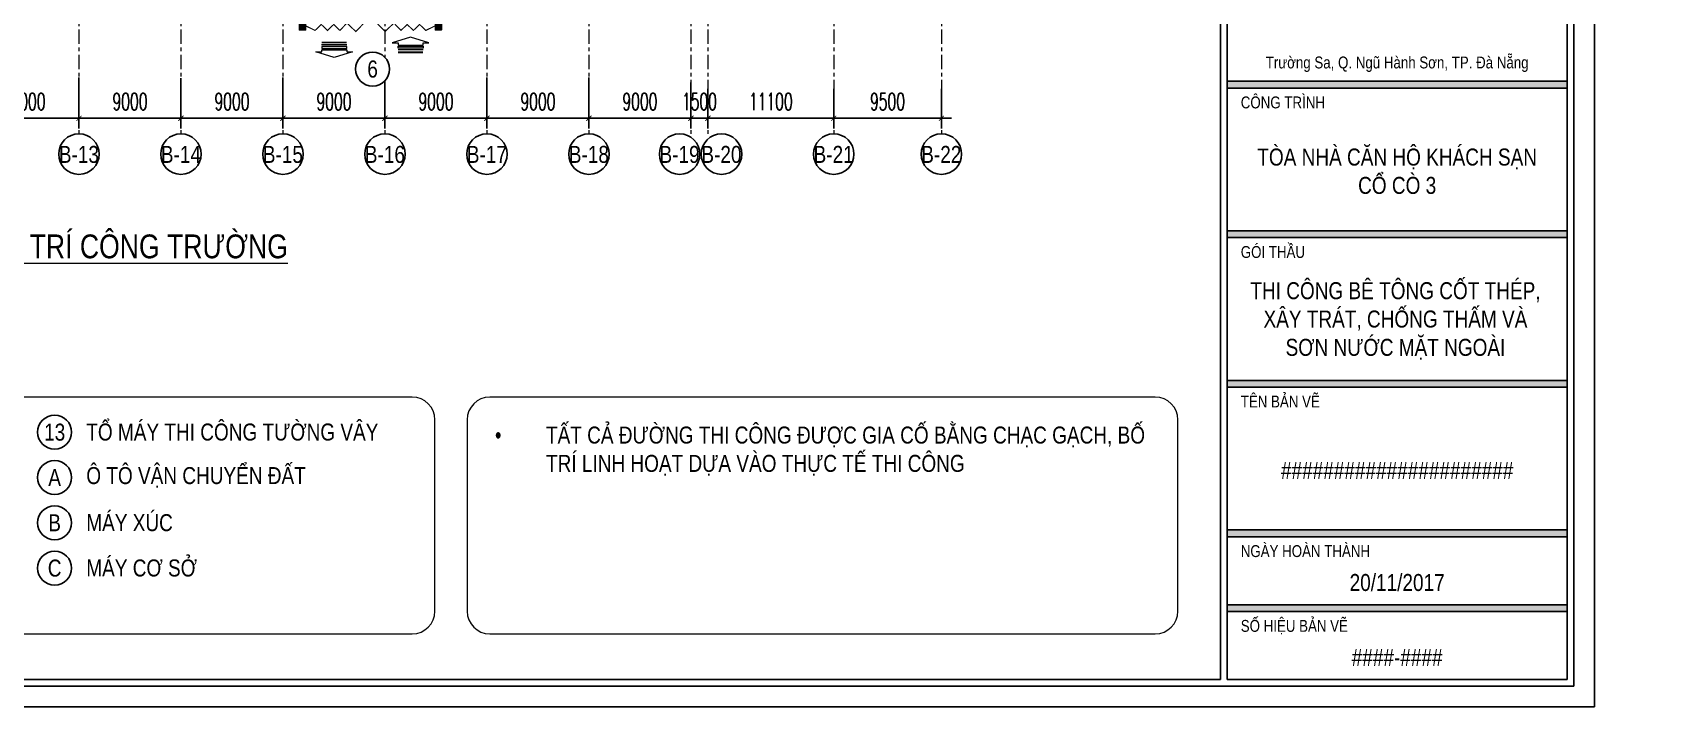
# Model space of a CAD drawing. Header units: millimetres. Extents: x -376071 to 28028791, y -269234 to 29325.
# Drawn here: x -261909 to -119276, y -148875 to -89356 of the extents above; entities that cross this region are included whole.
import ezdxf
from ezdxf.enums import TextEntityAlignment as Align

# ---------------------------------------------------------------- set-up
doc = ezdxf.new("R2010")
doc.units = ezdxf.units.MM
doc.header["$LTSCALE"] = 100
doc.set_wipeout_variables(frame=1)
for name, pattern in [('AUR_Grid Line', [22.225, 12.7, -3.175, 3.175, -3.175]), ('CONTINOUS', [0]), ('HIDDEN', [0.375, 0.25, -0.125])]:
    doc.linetypes.add(name, pattern=pattern)
for name, color, linetype, lineweight in [('0 T KY HIEU', 255, 'Continuous', 9), ('02. NET KHUNG', 7, 'CONTINOUS', 9), ('0_TEXT', 7, 'Continuous', 15)]:
    doc.layers.add(name, color=color, linetype=linetype, lineweight=lineweight)
for name, color, linetype in [('01. TEXT NOI DUNG', 7, 'Continuous'), ('01. TEXT TIEU DE', 7, 'Continuous'), ('03. HATCH 03', 5, 'Continuous')]:
    doc.layers.add(name, color=color, linetype=linetype)
doc.styles.add('Arial 0.8', font='arial_0.ttf', dxfattribs={"width": 0.8, "height": 250})
doc.styles.add('DIM', font='vnsimli.shx', dxfattribs={"width": 0.6})
doc.dimstyles.new('1-100 (x6)', dxfattribs={"dimscale": 600, "dimtxt": 2.5, "dimasz": 0.75, "dimexe": 1.5, "dimexo": 1, "dimgap": 1.2, "dimtad": 1, "dimtoh": 1, "dimdec": 0, "dimzin": 0, "dimdsep": 46, "dimtxsty": 'DIM', "dimblk": 'ARCHTICK', "dimcen": 0.09, "dimdle": 1.5, "dimclrd": 8, "dimclre": 8, "dimclrt": 7, "dimadec": 0, "dimazin": 0, "dimtfac": 1, "dimtdec": 0, "dimtix": 1, "dimtofl": 0, "dimtmove": 0, "dimatfit": 3, "dimfxl": 6, "dimfxlon": 1, "dimtolj": 1, "dimtzin": 0, "dimarcsym": 0})
pattern_1 = [(90, (0, 0), (-375, 6e-14), []), (90, (-132.6, 132.6), (-375, 6e-14), [])]
pattern_2 = [(90, (0, 0), (-375, 6e-14), []), (90, (-132.6, 132.6), (-375, 6e-14), [])]
pattern_3 = [(0, (0, 0), (1e-13, 375), []), (0, (132.6, 132.6), (1e-13, 375), [])]

# ---------------------------------------------------------------- blocks, each defined once
blk = doc.blocks.new('_ArchTick')
at = {"color": 0, "linetype": 'ByBlock', "const_width": 0.15}
blk.add_lwpolyline([(-0.5, -0.5), (0.5, 0.5)], dxfattribs=at)
blk = doc.blocks.new('*D87')
at = {"color": 8, "lineweight": -2, "transparency": 16777216}
for p, q in [((81103, -6863), (81103, -11363)), ((90103, -6863), (90103, -11363)), ((80203, -10463), (91003, -10463))]:
    blk.add_line(p, q, dxfattribs=at)
at = {"layer": 'Defpoints', "color": 0, "lineweight": 0, "transparency": 16777216}
for p in [(81103, -5545), (90103, -5984), (90103, -10463)]:
    blk.add_point(p, dxfattribs=at)
at = {"color": 8, "lineweight": -2, "transparency": 16777216, "xscale": 450, "yscale": 450, "zscale": 450, "rotation": 180}
blk.add_blockref('_ArchTick', (81103, -10463), dxfattribs=at)
at = {"color": 8, "lineweight": -2, "transparency": 16777216, "xscale": 450, "yscale": 450, "zscale": 450}
blk.add_blockref('_ArchTick', (90103, -10463), dxfattribs=at)
at = {"color": 7, "transparency": 16777216, "insert": (85603, -8993), "char_height": 1500, "attachment_point": 5, "style": 'DIM'}
blk.add_mtext('\\A1;9000', dxfattribs=at)
blk = doc.blocks.new('*D88')
at = {"color": 8, "lineweight": -2, "transparency": 16777216}
for p, q in [((90103, -6863), (90103, -11363)), ((99103, -6913), (99103, -11363)), ((89203, -10463), (100003, -10463))]:
    blk.add_line(p, q, dxfattribs=at)
at = {"layer": 'Defpoints', "color": 0, "lineweight": 0, "transparency": 16777216}
for p in [(90103, -5984), (99103, -6313), (99103, -10463)]:
    blk.add_point(p, dxfattribs=at)
at = {"color": 8, "lineweight": -2, "transparency": 16777216, "xscale": 450, "yscale": 450, "zscale": 450, "rotation": 180}
blk.add_blockref('_ArchTick', (90103, -10463), dxfattribs=at)
at = {"color": 8, "lineweight": -2, "transparency": 16777216, "xscale": 450, "yscale": 450, "zscale": 450}
blk.add_blockref('_ArchTick', (99103, -10463), dxfattribs=at)
at = {"color": 7, "transparency": 16777216, "insert": (94603, -8993), "char_height": 1500, "attachment_point": 5, "style": 'DIM'}
blk.add_mtext('\\A1;9000', dxfattribs=at)
blk = doc.blocks.new('*D89')
at = {"color": 8, "lineweight": -2, "transparency": 16777216}
for p, q in [((99103, -6913), (99103, -11363)), ((108103, -6863), (108103, -11363)), ((98203, -10463), (109003, -10463))]:
    blk.add_line(p, q, dxfattribs=at)
at = {"layer": 'Defpoints', "color": 0, "lineweight": 0, "transparency": 16777216}
for p in [(99103, -6313), (108103, -6239), (108103, -10463)]:
    blk.add_point(p, dxfattribs=at)
at = {"color": 8, "lineweight": -2, "transparency": 16777216, "xscale": 450, "yscale": 450, "zscale": 450, "rotation": 180}
blk.add_blockref('_ArchTick', (99103, -10463), dxfattribs=at)
at = {"color": 8, "lineweight": -2, "transparency": 16777216, "xscale": 450, "yscale": 450, "zscale": 450}
blk.add_blockref('_ArchTick', (108103, -10463), dxfattribs=at)
at = {"color": 7, "transparency": 16777216, "insert": (103603, -8993), "char_height": 1500, "attachment_point": 5, "style": 'DIM'}
blk.add_mtext('\\A1;9000', dxfattribs=at)
blk = doc.blocks.new('*D90')
at = {"color": 8, "lineweight": -2, "transparency": 16777216}
for p, q in [((108103, -6863), (108103, -11363)), ((117103, -6949), (117103, -11363)), ((107203, -10463), (118003, -10463))]:
    blk.add_line(p, q, dxfattribs=at)
at = {"layer": 'Defpoints', "color": 0, "lineweight": 0, "transparency": 16777216}
for p in [(108103, -6239), (117103, -6349), (117103, -10463)]:
    blk.add_point(p, dxfattribs=at)
at = {"color": 8, "lineweight": -2, "transparency": 16777216, "xscale": 450, "yscale": 450, "zscale": 450, "rotation": 180}
blk.add_blockref('_ArchTick', (108103, -10463), dxfattribs=at)
at = {"color": 8, "lineweight": -2, "transparency": 16777216, "xscale": 450, "yscale": 450, "zscale": 450}
blk.add_blockref('_ArchTick', (117103, -10463), dxfattribs=at)
at = {"color": 7, "transparency": 16777216, "insert": (112603, -8993), "char_height": 1500, "attachment_point": 5, "style": 'DIM'}
blk.add_mtext('\\A1;9000', dxfattribs=at)
blk = doc.blocks.new('*D91')
at = {"color": 8, "lineweight": -2, "transparency": 16777216}
for p, q in [((117103, -6949), (117103, -11363)), ((126103, -6863), (126103, -11363)), ((116203, -10463), (127003, -10463))]:
    blk.add_line(p, q, dxfattribs=at)
at = {"layer": 'Defpoints', "color": 0, "lineweight": 0, "transparency": 16777216}
for p in [(117103, -6349), (126103, -6239), (126103, -10463)]:
    blk.add_point(p, dxfattribs=at)
at = {"color": 8, "lineweight": -2, "transparency": 16777216, "xscale": 450, "yscale": 450, "zscale": 450, "rotation": 180}
blk.add_blockref('_ArchTick', (117103, -10463), dxfattribs=at)
at = {"color": 8, "lineweight": -2, "transparency": 16777216, "xscale": 450, "yscale": 450, "zscale": 450}
blk.add_blockref('_ArchTick', (126103, -10463), dxfattribs=at)
at = {"color": 7, "transparency": 16777216, "insert": (121603, -8993), "char_height": 1500, "attachment_point": 5, "style": 'DIM'}
blk.add_mtext('\\A1;9000', dxfattribs=at)
blk = doc.blocks.new('*D92')
at = {"color": 8, "lineweight": -2, "transparency": 16777216}
for p, q in [((126103, -6863), (126103, -11363)), ((135103, -6875), (135103, -11363)), ((125203, -10463), (136003, -10463))]:
    blk.add_line(p, q, dxfattribs=at)
at = {"layer": 'Defpoints', "color": 0, "lineweight": 0, "transparency": 16777216}
for p in [(126103, -6239), (135103, -6275), (135103, -10463)]:
    blk.add_point(p, dxfattribs=at)
at = {"color": 8, "lineweight": -2, "transparency": 16777216, "xscale": 450, "yscale": 450, "zscale": 450, "rotation": 180}
blk.add_blockref('_ArchTick', (126103, -10463), dxfattribs=at)
at = {"color": 8, "lineweight": -2, "transparency": 16777216, "xscale": 450, "yscale": 450, "zscale": 450}
blk.add_blockref('_ArchTick', (135103, -10463), dxfattribs=at)
at = {"color": 7, "transparency": 16777216, "insert": (130603, -8993), "char_height": 1500, "attachment_point": 5, "style": 'DIM'}
blk.add_mtext('\\A1;9000', dxfattribs=at)
blk = doc.blocks.new('*D93')
at = {"color": 8, "lineweight": -2, "transparency": 16777216}
for p, q in [((135103, -6875), (135103, -11363)), ((144103, -7314), (144103, -11363)), ((134203, -10463), (145003, -10463))]:
    blk.add_line(p, q, dxfattribs=at)
at = {"layer": 'Defpoints', "color": 0, "lineweight": 0, "transparency": 16777216}
for p in [(135103, -6275), (144103, -6714), (144103, -10463)]:
    blk.add_point(p, dxfattribs=at)
at = {"color": 8, "lineweight": -2, "transparency": 16777216, "xscale": 450, "yscale": 450, "zscale": 450, "rotation": 180}
blk.add_blockref('_ArchTick', (135103, -10463), dxfattribs=at)
at = {"color": 8, "lineweight": -2, "transparency": 16777216, "xscale": 450, "yscale": 450, "zscale": 450}
blk.add_blockref('_ArchTick', (144103, -10463), dxfattribs=at)
at = {"color": 7, "transparency": 16777216, "insert": (139603, -8993), "char_height": 1500, "attachment_point": 5, "style": 'DIM'}
blk.add_mtext('\\A1;9000', dxfattribs=at)
blk = doc.blocks.new('*D94')
at = {"color": 8, "lineweight": -2, "transparency": 16777216}
for p, q in [((144103, -7314), (144103, -11363)), ((145603, -7861), (145603, -11363)), ((144103, -10463), (143653, -10463)), ((145603, -10463), (146053, -10463))]:
    blk.add_line(p, q, dxfattribs=at)
at = {"layer": 'Defpoints', "color": 0, "lineweight": 0, "transparency": 16777216}
for p in [(144103, -6714), (145603, -7261), (145603, -10463)]:
    blk.add_point(p, dxfattribs=at)
at = {"color": 8, "lineweight": -2, "transparency": 16777216, "xscale": 450, "yscale": 450, "zscale": 450}
blk.add_blockref('_ArchTick', (144103, -10463), dxfattribs=at)
at = {"color": 8, "lineweight": -2, "transparency": 16777216, "xscale": 450, "yscale": 450, "zscale": 450, "rotation": 180}
blk.add_blockref('_ArchTick', (145603, -10463), dxfattribs=at)
at = {"color": 7, "transparency": 16777216, "insert": (144853, -8993), "char_height": 1500, "attachment_point": 5, "style": 'DIM'}
blk.add_mtext('\\A1;1500', dxfattribs=at)
blk = doc.blocks.new('*D95')
at = {"color": 8, "lineweight": -2, "transparency": 16777216}
for p, q in [((145603, -7861), (145603, -11363)), ((156703, -7861), (156703, -11363)), ((144703, -10463), (157603, -10463))]:
    blk.add_line(p, q, dxfattribs=at)
at = {"layer": 'Defpoints', "color": 0, "lineweight": 0, "transparency": 16777216}
for p in [(145603, -7261), (156703, -7261), (156703, -10463)]:
    blk.add_point(p, dxfattribs=at)
at = {"color": 8, "lineweight": -2, "transparency": 16777216, "xscale": 450, "yscale": 450, "zscale": 450, "rotation": 180}
blk.add_blockref('_ArchTick', (145603, -10463), dxfattribs=at)
at = {"color": 8, "lineweight": -2, "transparency": 16777216, "xscale": 450, "yscale": 450, "zscale": 450}
blk.add_blockref('_ArchTick', (156703, -10463), dxfattribs=at)
at = {"color": 7, "transparency": 16777216, "insert": (151153, -8993), "char_height": 1500, "attachment_point": 5, "style": 'DIM'}
blk.add_mtext('\\A1;11100', dxfattribs=at)
blk = doc.blocks.new('*D96')
at = {"color": 8, "lineweight": -2, "transparency": 16777216}
for p, q in [((156703, -7861), (156703, -11363)), ((166203, -7861), (166203, -11363)), ((155803, -10463), (167103, -10463))]:
    blk.add_line(p, q, dxfattribs=at)
at = {"layer": 'Defpoints', "color": 0, "lineweight": 0, "transparency": 16777216}
for p in [(156703, -7261), (166203, -7261), (166203, -10463)]:
    blk.add_point(p, dxfattribs=at)
at = {"color": 8, "lineweight": -2, "transparency": 16777216, "xscale": 450, "yscale": 450, "zscale": 450, "rotation": 180}
blk.add_blockref('_ArchTick', (156703, -10463), dxfattribs=at)
at = {"color": 8, "lineweight": -2, "transparency": 16777216, "xscale": 450, "yscale": 450, "zscale": 450}
blk.add_blockref('_ArchTick', (166203, -10463), dxfattribs=at)
at = {"color": 7, "transparency": 16777216, "insert": (161453, -8993), "char_height": 1500, "attachment_point": 5, "style": 'DIM'}
blk.add_mtext('\\A1;9500', dxfattribs=at)
blk = doc.blocks.new('fsdfsdfsf')
at = {"linetype": 'Continuous', "ltscale": 10}
h = blk.add_hatch(dxfattribs=at)
h.set_pattern_fill('GRATE', color=8, scale=7000, style=0)
h.set_pattern_definition([(9e-14, (-556288.43, 1606329.62), (-3e-13, 218.75), []), (90, (-556288.4, 1606329.6), (-875, -1e-12), [])])
h.paths.add_polyline_path([(-345248, 915482), (-345248, 913041), (-339307, 913041), (-339307, 915482)])
at = {"color": 150}
for points in [[(-345277, 915511), (-345277, 913011), (-339277, 913011), (-339277, 915511)], [(-345248, 915482), (-345248, 913041), (-339307, 913041), (-339307, 915482)]]:
    blk.add_lwpolyline(points, close=True, dxfattribs=at)
blk = doc.blocks.new('T MUI TEN GATE')
at = {"layer": '0 T KY HIEU', "ltscale": 2000, "true_color": 0xff0505}
blk.add_hatch(color=1, dxfattribs=at).paths.add_polyline_path([(374812, 297915), (374812, 298224), (378999, 298224), (378999, 297915)])
at = {"layer": '0 T KY HIEU', "color": 1, "ltscale": 60, "true_color": 0xff0505}
blk.add_line((374812, 298517), (379013, 298517), dxfattribs=at)
at = {"layer": '0 T KY HIEU', "color": 1, "ltscale": 2000, "true_color": 0xff0505}
for points in [[(373843, 297367), (376912, 296411), (379969, 297367), (378999, 297367), (378999, 297704), (374812, 297704), (374812, 297367), (373843, 297367)], [(374812, 297915), (374812, 298224), (378999, 298224), (378999, 297915), (374812, 297915)]]:
    blk.add_lwpolyline(points, dxfattribs=at)
at = {"layer": '0 T KY HIEU', "color": 1, "ltscale": 60, "true_color": 0xff0505, "const_width": 311}
blk.add_lwpolyline([(374812, 298925), (379010, 298925)], dxfattribs=at)
blk = doc.blocks.new('T P BAO VE')
at = {"color": 7, "lineweight": 0}
blk.add_lwpolyline([(-1325, 425), (1325, 425), (1325, 3075), (-1325, 3075)], close=True, dxfattribs=at)
at = {"lineweight": 0}
blk.add_wipeout([(-1325, 425), (1325, 425), (1325, 3075), (-1325, 3075)], dxfattribs=at)
h = blk.add_hatch(dxfattribs=at)
h.set_pattern_fill('STEEL', color=8, scale=3000, angle=315, style=0)
h.set_pattern_definition([(0, (0, 0), (1e-13, 375), []), (0, (132.6, 132.6), (1e-13, 375), [])])
h.paths.add_polyline_path([(71, 1750), (1250, 571), (1250, 2929)])
h.paths.add_polyline_path([(-1250, 2929), (-1250, 571), (-71, 1750)])
h = blk.add_hatch(color=4, dxfattribs=at)
h.set_gradient(color1=(153, 0, 0), one_color=1, tint=1, name='CURVED')
h.paths.add_polyline_path([(-1250, 2929), (-1250, 571), (-71, 1750)])
h = blk.add_hatch(dxfattribs=at)
h.set_pattern_fill('STEEL', color=8, scale=3000, angle=315, style=0)
h.set_pattern_definition(pattern_3)
h.paths.add_polyline_path([(71, 1750), (1250, 571), (1250, 2929)])
h.paths.add_polyline_path([(-1250, 2929), (-1250, 571), (-71, 1750)])
h = blk.add_hatch(dxfattribs=at)
h.set_pattern_fill('STEEL', color=8, scale=3000, angle=315, style=0)
h.set_pattern_definition(pattern_3)
h.paths.add_polyline_path([(71, 1750), (1250, 571), (1250, 2929)])
h.paths.add_polyline_path([(-1250, 2929), (-1250, 571), (-71, 1750)])
h = blk.add_hatch(dxfattribs=at)
h.set_pattern_fill('STEEL', color=8, scale=3000, angle=45, style=0)
h.set_pattern_definition(pattern_1)
h.paths.add_polyline_path([(0, 1821), (1179, 3000), (-1179, 3000)])
h = blk.add_hatch(color=4, dxfattribs=at)
h.set_gradient(color1=(153, 0, 0), one_color=1, tint=1, name='CURVED')
h.paths.add_polyline_path([(1179, 3000), (-1179, 3000), (0, 1821)])
h = blk.add_hatch(dxfattribs=at)
h.set_pattern_fill('STEEL', color=8, scale=3000, angle=45, style=0)
h.set_pattern_definition(pattern_2)
h.paths.add_polyline_path([(0, 1821), (1179, 3000), (-1179, 3000)])
h = blk.add_hatch(dxfattribs=at)
h.set_pattern_fill('STEEL', color=8, scale=3000, angle=45, style=0)
h.set_pattern_definition(pattern_2)
h.paths.add_polyline_path([(0, 1821), (1179, 3000), (-1179, 3000)])
h = blk.add_hatch(dxfattribs=at)
h.set_pattern_fill('STEEL', color=8, scale=3000, angle=45, style=0)
h.set_pattern_definition(pattern_1)
h.paths.add_polyline_path([(-1179, 500), (1179, 500), (0, 1679)])
h = blk.add_hatch(color=4, dxfattribs=at)
h.set_gradient(color1=(153, 0, 0), one_color=1, tint=1, name='CURVED')
h.paths.add_polyline_path([(0, 1679), (-1179, 500), (1179, 500)])
h = blk.add_hatch(dxfattribs=at)
h.set_pattern_fill('STEEL', color=8, scale=3000, angle=45, style=0)
h.set_pattern_definition(pattern_2)
h.paths.add_polyline_path([(-1179, 500), (1179, 500), (0, 1679)])
h = blk.add_hatch(dxfattribs=at)
h.set_pattern_fill('STEEL', color=8, scale=3000, angle=45, style=0)
h.set_pattern_definition(pattern_2)
h.paths.add_polyline_path([(-1179, 500), (1179, 500), (0, 1679)])
h = blk.add_hatch(color=4, dxfattribs=at)
h.set_gradient(color1=(153, 0, 0), one_color=1, tint=1, name='CURVED')
h.paths.add_polyline_path([(1250, 2929), (71, 1750), (1250, 571)])
at = {"color": 7, "lineweight": 0}
for p, q in [((1179, 3000), (-1250, 571)), ((1179, 3000), (-1250, 571)), ((1179, 3000), (-1250, 571)), ((-1250, 2929), (1179, 500)), ((-1250, 2929), (1179, 500)), ((-1250, 2929), (1179, 500)), ((-1179, 3000), (1250, 571)), ((-1179, 3000), (1250, 571)), ((-1179, 3000), (1250, 571)), ((1250, 2929), (-1179, 500)), ((1250, 2929), (-1179, 500)), ((1250, 2929), (-1179, 500))]:
    blk.add_line(p, q, dxfattribs=at)
at = {"color": 8, "lineweight": 0}
for p, q in [((-71, 1750), (71, 1750)), ((-71, 1750), (71, 1750)), ((-71, 1750), (71, 1750)), ((0, 1821), (0, 1679)), ((0, 1821), (0, 1679)), ((0, 1821), (0, 1679))]:
    blk.add_line(p, q, dxfattribs=at)
at = {"color": 7, "lineweight": 0}
blk.add_lwpolyline([(-1250, 500), (1250, 500), (1250, 3000), (-1250, 3000)], close=True, dxfattribs=at)
blk.add_lwpolyline([(-1250, 500), (1250, 500), (1250, 3000), (-1250, 3000)], close=True, dxfattribs=at)
blk.add_lwpolyline([(-1250, 500), (1250, 500), (1250, 3000), (-1250, 3000)], close=True, dxfattribs=at)
blk = doc.blocks.new('Cong ra vao')
at = {"linetype": 'Continuous', "true_color": 0xff0505}
for points in [[(29059, -31148), (28521, -31148), (28521, -31686), (29059, -31686)], [(41060, -31148), (40521, -31148), (40521, -31686), (41060, -31686)]]:
    blk.add_hatch(color=1, dxfattribs=at).paths.add_polyline_path(points)
at = {"color": 1, "linetype": 'Continuous', "true_color": 0xff0505, "elevation": 0}
for points in [[(29059, -31148), (28521, -31148), (28521, -31686), (29059, -31686)], [(28521, -31686), (29059, -31686), (29059, -31148), (28521, -31148)], [(41060, -31148), (40521, -31148), (40521, -31686), (41060, -31686)], [(40521, -31686), (41060, -31686), (41060, -31148), (40521, -31148)]]:
    blk.add_lwpolyline(points, close=True, dxfattribs=at)
at = {"color": 1, "linetype": 'Continuous', "true_color": 0xff0505, "const_width": 100, "elevation": 0}
for points in [[(29059, -31516), (29904, -31104), (30452, -31629), (31000, -31104), (31548, -31629), (32096, -31104), (32718, -31754), (33502, -31003), (34184, -31716), (34184, -31716), (34184, -31716), (34184, -31716), (34184, -31716)], [(40521, -31516), (39677, -31104), (39128, -31629), (38580, -31104), (38032, -31629), (37484, -31104), (36862, -31754), (36078, -31003), (35396, -31716), (35396, -31716), (35396, -31716), (35396, -31716), (35396, -31716)]]:
    blk.add_lwpolyline(points, dxfattribs=at)
at = {"yscale": 0.527888848040613, "zscale": 0.527888848040613}
for p, xscale, rotation in [((230556, 127757), 0.527888848040613, 180.0000000000003), ((237300, -186971), -0.527888848040613, 359.9999999999997)]:
    blk.add_blockref('T MUI TEN GATE', p, dxfattribs=dict(at, xscale=xscale, rotation=rotation))
at = {"color": 7, "xscale": 0.7333333226576169, "yscale": 0.7333333226576169, "zscale": 0.7333333226576169, "rotation": 180.0000000000017}
blk.add_blockref('fsdfsdfsf', (-217803, 637393, 0), dxfattribs=at)
at = {"xscale": 0.8819090608653201, "yscale": 0.8819090608653201, "zscale": 0.8819090608653201, "rotation": 270}
blk.add_blockref('T P BAO VE', (40772, -33086, 0), dxfattribs=at)
blk = doc.blocks.new('cong hang rao')
at = {"xscale": -1, "rotation": 180}
blk.add_blockref('Cong ra vao', (81033, -33817, 0), dxfattribs=at)
blk = doc.blocks.new('Tagnumber')
blk.add_wipeout([(0, 25), (1.4, 25), (2.1, 24.9), (2.6, 24.9), (3.4, 24.8), (4.1, 24.7), (4.7, 24.6), (5.3, 24.4), (5.7, 24.4), (6.3, 24.2), (6.9, 24), (7.7, 23.8), (8.5, 23.5), (9, 23.3), (9.9, 22.9), (10.7, 22.6), (11.5, 22.2), (12, 21.9), (12.6, 21.6), (13.1, 21.3), (13.5, 21), (13.9, 20.8), (14.4, 20.4), (14.9, 20.1), (15.4, 19.7), (15.9, 19.3), (16.6, 18.7), (17.3, 18.1), (17.9, 17.5), (18.4, 17), (18.9, 16.3), (19.5, 15.7), (19.8, 15.3), (20.1, 14.9), (20.3, 14.6), (20.8, 13.8), (21.1, 13.3), (21.4, 12.9), (21.9, 12.1), (22.1, 11.8), (22.5, 10.9), (22.8, 10.2), (23, 9.8), (23.3, 9.1), (23.5, 8.5), (23.7, 7.9), (23.9, 7.5), (24, 6.9), (24.2, 6.1), (24.4, 5.6), (24.5, 4.9), (24.6, 4.3), (24.7, 3.6), (24.8, 2.9), (24.9, 2.2), (24.9, 1.7), (25, 1), (25, 0.4), (25, -0.4), (25, -1.1), (24.9, -2), (24.9, -2.6), (24.8, -3.4), (24.6, -4.2), (24.5, -5.1), (24.3, -6.1), (24.1, -6.8), (23.8, -7.6), (23.5, -8.4), (23.1, -9.5), (22.8, -10.2), (22.5, -10.9), (22.1, -11.7), (21.8, -12.2), (21.4, -13), (21.1, -13.5), (20.6, -14.2), (20.2, -14.7), (19.8, -15.2), (19.4, -15.8), (18.9, -16.3), (18.5, -16.8), (17.9, -17.5), (17.4, -18), (16.8, -18.6), (16.3, -19), (15.5, -19.7), (14.9, -20.1), (14.3, -20.5), (13.6, -21), (13, -21.3), (12.1, -21.9), (11.6, -22.2), (11, -22.5), (10.5, -22.7), (10, -22.9), (9, -23.3), (8.3, -23.6), (7.6, -23.8), (7, -24), (6.4, -24.2), (5.3, -24.4), (4.3, -24.6), (3.3, -24.8), (2.6, -24.9), (1.8, -24.9), (1, -25), (0.3, -25), (-0.7, -25), (-1.6, -24.9), (-2.5, -24.9), (-3.6, -24.7), (-4.6, -24.6), (-5.6, -24.4), (-6.4, -24.2), (-7.5, -23.8), (-8.3, -23.6), (-9.1, -23.3), (-9.9, -23), (-10.5, -22.7), (-11.2, -22.4), (-11.9, -22), (-12.6, -21.6), (-13.4, -21.1), (-14, -20.7), (-14.7, -20.2), (-15.3, -19.8), (-15.8, -19.4), (-16.5, -18.8), (-17, -18.3), (-17.6, -17.8), (-18, -17.3), (-18.4, -16.9), (-19, -16.2), (-19.6, -15.5), (-20.2, -14.7), (-20.7, -13.9), (-21.2, -13.2), (-21.7, -12.3), (-22.1, -11.7), (-22.5, -10.8), (-22.8, -10.3), (-23.1, -9.5), (-23.5, -8.6), (-23.8, -7.6), (-24, -6.9), (-24.4, -5.6), (-24.5, -4.8), (-24.6, -4.3), (-24.8, -3.3), (-24.8, -2.8), (-24.9, -2.2), (-24.9, -1.7), (-25, -1.1), (-25, 0), (-25, 0.8), (-25, 1.5), (-24.9, 2.3), (-24.8, 3.1), (-24.7, 3.9), (-24.5, 4.7), (-24.3, 5.8), (-24.1, 6.8), (-23.7, 7.9), (-23.4, 8.7), (-23.1, 9.6), (-22.8, 10.2), (-22.5, 10.9), (-22.3, 11.3), (-21.9, 12), (-21.7, 12.5), (-21.2, 13.2), (-20.7, 14.1), (-20.2, 14.7), (-19.7, 15.4), (-19.1, 16.2), (-18.7, 16.6), (-18.2, 17.2), (-17.9, 17.5), (-17.5, 17.9), (-17.1, 18.2), (-16.7, 18.6), (-15.7, 19.4), (-15.1, 20), (-14.5, 20.4), (-13.9, 20.8), (-13.3, 21.2), (-12.5, 21.7), (-11.6, 22.1), (-10.7, 22.6), (-9.8, 23), (-8.7, 23.4), (-7.6, 23.8), (-6.1, 24.2), (-4.8, 24.5), (-3.9, 24.7), (-2.9, 24.8), (-1.3, 25), (-0.6, 25)])
blk.add_circle((0, 0), 25)
blk = doc.blocks.new('Tag number')
blk.add_blockref('Tagnumber', (0, 0))
at = {"style": 'Arial 0.8', "width": 0.8}
blk.add_attdef('TAGNUMBER', text='', height=25, dxfattribs=at).set_placement((0, 0), align=Align.MIDDLE_CENTER)
blk = doc.blocks.new('Khung A3 COR3')
h = blk.add_hatch(color=256)
h.set_gradient(color1=(63, 127, 63), one_color=1, tint=1, name='INVCYLINDER')
h.paths.add_polyline_path([(366, 92), (416, 92), (416, 91), (366, 91)])
h = blk.add_hatch(color=256)
h.set_gradient(color1=(63, 127, 63), one_color=1, tint=1, name='INVCYLINDER')
h.paths.add_polyline_path([(366, 92), (416, 92), (416, 91), (366, 91)])
h = blk.add_hatch(color=256)
h.set_gradient(color1=(63, 127, 63), one_color=1, tint=1, name='INVCYLINDER')
h.paths.add_polyline_path([(366, 70), (416, 70), (416, 69), (366, 69)])
h = blk.add_hatch(color=256)
h.set_gradient(color1=(63, 127, 63), one_color=1, tint=1, name='INVCYLINDER')
h.paths.add_polyline_path([(366, 70), (416, 70), (416, 69), (366, 69)])
h = blk.add_hatch(color=256)
h.set_gradient(color1=(63, 127, 63), one_color=1, tint=1, name='INVCYLINDER')
h.paths.add_polyline_path([(366, 48), (416, 48), (416, 47), (366, 47)])
h = blk.add_hatch(color=256)
h.set_gradient(color1=(63, 127, 63), one_color=1, tint=1, name='INVCYLINDER')
h.paths.add_polyline_path([(366, 48), (416, 48), (416, 47), (366, 47)])
h = blk.add_hatch(color=256)
h.set_gradient(color1=(63, 127, 63), one_color=1, tint=1, name='INVCYLINDER')
h.paths.add_polyline_path([(366, 26), (416, 26), (416, 25), (366, 25)])
h = blk.add_hatch(color=256)
h.set_gradient(color1=(63, 127, 63), one_color=1, tint=1, name='INVCYLINDER')
h.paths.add_polyline_path([(366, 26), (416, 26), (416, 25), (366, 25)])
h = blk.add_hatch(color=256)
h.set_gradient(color1=(63, 127, 63), one_color=1, tint=1, name='INVCYLINDER')
h.paths.add_polyline_path([(366, 15), (416, 15), (416, 14), (366, 14)])
h = blk.add_hatch(color=256)
h.set_gradient(color1=(63, 127, 63), one_color=1, tint=1, name='INVCYLINDER')
h.paths.add_polyline_path([(366, 15), (416, 15), (416, 14), (366, 14)])
at = {"ltscale": 2000}
for points in [[(420, 0), (420, 297), (0, 297), (0, 0)], [(417, 3), (417, 294), (3, 294), (3, 3)], [(365, 4), (365, 293), (4, 293), (4, 4)], [(416, 293), (366, 293), (366, 4), (416, 4)]]:
    blk.add_lwpolyline(points, close=True, dxfattribs=at)
at = {"color": 7, "flags": 128}
for points in [[(366, 92), (416, 92), (416, 91), (366, 91), (366, 92)], [(366, 92), (416, 92), (416, 91), (366, 91), (366, 92)], [(366, 70), (416, 70), (416, 69), (366, 69), (366, 70)], [(366, 70), (416, 70), (416, 69), (366, 69), (366, 70)], [(366, 48), (416, 48), (416, 47), (366, 47), (366, 48)], [(366, 48), (416, 48), (416, 47), (366, 47), (366, 48)], [(366, 26), (416, 26), (416, 25), (366, 25), (366, 26)], [(366, 26), (416, 26), (416, 25), (366, 25), (366, 26)], [(366, 15), (416, 15), (416, 14), (366, 14), (366, 15)], [(366, 15), (416, 15), (416, 14), (366, 14), (366, 15)]]:
    blk.add_lwpolyline(points, dxfattribs=at)
at = {"style": 'Arial 0.8', "width": 0.8}
blk.add_attdef('TENBANVE_001', (387.9, 33.5), '', height=2.5, dxfattribs=at)
blk.add_attdef('SOHIEU', text='', height=2.5, dxfattribs=at).set_placement((391, 7.25), align=Align.MIDDLE_CENTER)
at = {"layer": '03. HATCH 03', "color": 7, "lineweight": 15, "char_height": 1.75, "width": 23.1325, "attachment_point": 1, "style": 'Arial 0.8'}
for s, insert in [('\\pt15.75;CÔNG TRÌNH', (368, 89.76)), ('\\pt15.75;GÓI THẦU', (368, 67.76)), ('\\pt15.75;TÊN BẢN VẼ', (368, 45.76)), ('\\pt15.75;NGÀY HOÀN THÀNH', (368, 23.76)), ('\\pt15.75;SỐ HIỆU BẢN VẼ', (368, 12.76))]:
    blk.add_mtext(s, dxfattribs=dict(at, insert=insert))
at = {"layer": '0_TEXT', "color": 7, "lineweight": 15, "attachment_point": 5, "style": 'Arial 0.8'}
for s, insert, char_height, width in [('Trường Sa, Q. Ngũ Hành Sơn, TP. Đà Nẵng', (391, 94.5), 1.75, 50), ('TÒA NHÀ CĂN HỘ KHÁCH SẠN \\PCỔ CÒ 3', (391, 78.75), 2.5, 50), ('THI CÔNG BÊ TÔNG CỐT THÉP, XÂY TRÁT, CHỐNG THẤM VÀ SƠN NƯỚC MẶT NGOÀI', (390.75, 56.75), 2.5, 45.5), ('20/11/2017', (391, 18.25), 2.5, 50)]:
    blk.add_mtext(s, dxfattribs=dict(at, insert=insert, char_height=char_height, width=width))
blk = doc.blocks.new('GRID')
at = {"color": 8, "linetype": 'AUR_Grid Line', "lineweight": 0}
for p, q in [((90103.3, 101816.4), (90103.3, -11839.9)), ((99103.3, 101816.4), (99103.3, -11839.9)), ((108103.3, 101816.4), (108103.3, -11839.9)), ((117103.3, 101816.4), (117103.3, -11839.9)), ((126103.3, 101816.4), (126103.3, -11839.9)), ((135103.3, 101816.4), (135103.3, -11839.9)), ((144103.3, 101816.4), (144103.3, -11839.9)), ((145603.3, 101816.4), (145603.3, -11839.9)), ((156703.3, 101816.4), (156703.3, -11839.9)), ((166203.3, 101816.4), (166203.3, -11839.9))]:
    blk.add_line(p, q, dxfattribs=at)
at = {"color": 7}
for centre in [(90103.3, -13628.3), (99103.3, -13628.3), (108103.3, -13628.3), (117103.3, -13628.3), (126103.3, -13628.3), (135103.3, -13628.3), (143105.4, -13628.3), (146800.6, -13628.3), (156703.3, -13628.3), (166203.3, -13628.3)]:
    blk.add_circle(centre, 1788.4, dxfattribs=at)
at = {"layer": '01. TEXT NOI DUNG', "color": 7, "char_height": 1500, "width": 4248, "attachment_point": 2, "line_spacing_factor": 0.968573, "style": 'Arial 0.8'}
for s, insert in [('B-13', (90097.2, -12904.7)), ('B-14', (99097.2, -12904.7)), ('B-15', (108097.2, -12904.7)), ('B-16', (117097.2, -12904.7)), ('B-17', (126097.2, -12904.7)), ('B-18', (135097.2, -12904.7)), ('B-19', (143099.2, -12904.7)), ('B-20', (146794.5, -12904.7)), ('B-21', (156697.2, -12904.7)), ('B-22', (166197.2, -12904.7))]:
    blk.add_mtext(s, dxfattribs=dict(at, insert=insert))
for base, p1, p2, picture, middle in [((90103.3, -10462.7), (81103.3, -5544.8), (90103.3, -5984), '*D87', (85603.3, -8992.7)), ((99103.3, -10462.7), (90103.3, -5984), (99103.3, -6313.2), '*D88', (94603.3, -8992.7)), ((108103.3, -10462.7), (99103.3, -6313.2), (108103.3, -6238.9), '*D89', (103603.3, -8992.7)), ((117103.3, -10462.7), (108103.3, -6238.9), (117103.3, -6348.6), '*D90', (112603.3, -8992.7)), ((126103.3, -10462.7), (117103.3, -6348.6), (126103.3, -6238.7), '*D91', (121603.3, -8992.7)), ((135103.3, -10462.7), (126103.3, -6238.7), (135103.3, -6275.2), '*D92', (130603.3, -8992.7)), ((144103.3, -10462.7), (135103.3, -6275.2), (144103.3, -6714.2), '*D93', (139603.3, -8992.7)), ((145603.3, -10462.7), (144103.3, -6714.2), (145603.3, -7260.8), '*D94', (144853.3, -8992.7)), ((156703.3, -10462.7), (145603.3, -7260.8), (156703.3, -7260.8), '*D95', (151153.3, -8992.7)), ((166203.3, -10462.7), (156703.3, -7260.8), (166203.3, -7260.8), '*D96', (161453.3, -8992.7))]:
    dim = blk.add_linear_dim(base=base, p1=p1, p2=p2, dimstyle='1-100 (x6)', override={"dimtmove": 1})
    dim.commit()
    dim.dimension.update_dxf_attribs({"geometry": picture, "text_midpoint": middle})

msp = doc.modelspace()

# ---------------------------------------------------------------- block references
msp.add_blockref('GRID', (-347895, -86475))

# ---------------------------------------------------------------- texts
at = {"layer": '01. TEXT NOI DUNG', "char_height": 1500, "style": 'Arial 0.8'}
for s, width, insert, attachment_point in [('\\A1;TỔ MÁY THI CÔNG TƯỜNG VÂY', 28110.461, (-257147.8, -124644, 26.2), 4), ('\\A1;\\pi-4500,l4500,t4500;{\\fSymbol|b0|i0|c2|p18;·^I}TẤT CẢ ĐƯỜNG THI CÔNG ĐƯỢC GIA CỐ BẰNG CHẠC GẠCH, BỐ TRÍ LINH HOẠT DỰA VÀO THỰC TẾ THI CÔNG', 58117.664, (-221079.9, -124150.6, 26.2), 1), ('\\A1;Ô TÔ VẬN CHUYỂN ĐẤT', 28110.461, (-257147.8, -128644, 95.7), 4), ('\\A1;MÁY XÚC', 28110.461, (-257147.8, -132644, 95.7), 4), ('\\A1;MÁY CƠ SỞ', 28110.461, (-257147.8, -136643.9, 95.7), 4)]:
    msp.add_mtext_dynamic_manual_height_columns(s, width=width, gutter_width=125, heights=[0], dxfattribs=dict(at, insert=insert, attachment_point=attachment_point))
at = {"layer": '01. TEXT TIEU DE', "lineweight": 0, "insert": (-259226.3, -107198.4), "char_height": 2100, "width": 41393.836, "attachment_point": 2, "style": 'Arial 0.8'}
msp.add_mtext('{\\LMẶT BẰNG BỐ TRÍ CÔNG TRƯỜNG}', dxfattribs=at)
at = {"layer": '01. TEXT TIEU DE', "insert": (-368039.7, -119277.8), "char_height": 2100, "width": 28132992.012, "attachment_point": 4, "style": 'Arial 0.8', "bg_fill": 2}
msp.add_mtext('\\A1;{\\LGHI CHÚ }:', dxfattribs=at)

# ---------------------------------------------------------------- next in the draw order: linework, layer by layer
at = {"layer": '02. NET KHUNG', "color": 7}
for points in [[(-228379.2, -121547.8), (-366837.3, -121547.8, 0.41421356), (-368837.3, -123547.8), (-368837.3, -140444.2, 0.41421356), (-366837.3, -142444.2), (-228379.2, -142444.2, 0.41421356), (-226379.2, -140444.2), (-226379.2, -123547.8, 0.41421356)], [(-162813.4, -121547.8), (-221538.8, -121547.8, 0.41421356), (-223538.8, -123547.8), (-223538.8, -140444.2, 0.41421356), (-221538.8, -142444.2), (-162813.4, -142444.2, 0.41421356), (-160813.4, -140444.2), (-160813.4, -123547.8, 0.41421356)]]:
    msp.add_lwpolyline(points, format="xyb", close=True, dxfattribs=at)

# ---------------------------------------------------------------- next in the draw order: block references
at = {"linetype": 'Continuous'}
msp.add_blockref('cong hang rao', (-347895, -86475), dxfattribs=at)

# ---------------------------------------------------------------- next in the draw order: block references
ref = msp.add_blockref('Khung A3 COR3', (-376070.6, -148875.2, -3.5), dxfattribs=dict(xscale=600, yscale=600, zscale=600))
ref.add_attrib('SOHIEU', '####-####', dxfattribs={"height": 1500, "style": 'Arial 0.8', "width": 0.8}).set_placement((-141470.6, -144525.2, -3.5), align=Align.MIDDLE_CENTER)
ref.add_attrib('TENBANVE_001', '######################', (-151724.2, -128775.2, -3.5), dxfattribs={"height": 1500, "style": 'Arial 0.8', "width": 0.8})

# ---------------------------------------------------------------- next in the draw order: block references
at = {"xscale": 60, "yscale": 60, "zscale": 60}
for p, values in [((-231882.3, -92595.4, -43.2), {'TAGNUMBER': '6'}), ((-259940.4, -124643.9, 26.2), {'TAGNUMBER': '13'}), ((-259940.4, -128643.9, 26.2), {'TAGNUMBER': 'A'}), ((-259940.4, -132643.9, 26.2), {'TAGNUMBER': 'B'}), ((-259940.5, -136643.9, 26.2), {'TAGNUMBER': 'C'})]:
    msp.add_blockref('Tag number', p, dxfattribs=at).add_auto_attribs(values)

doc.saveas('drawing.dxf')
